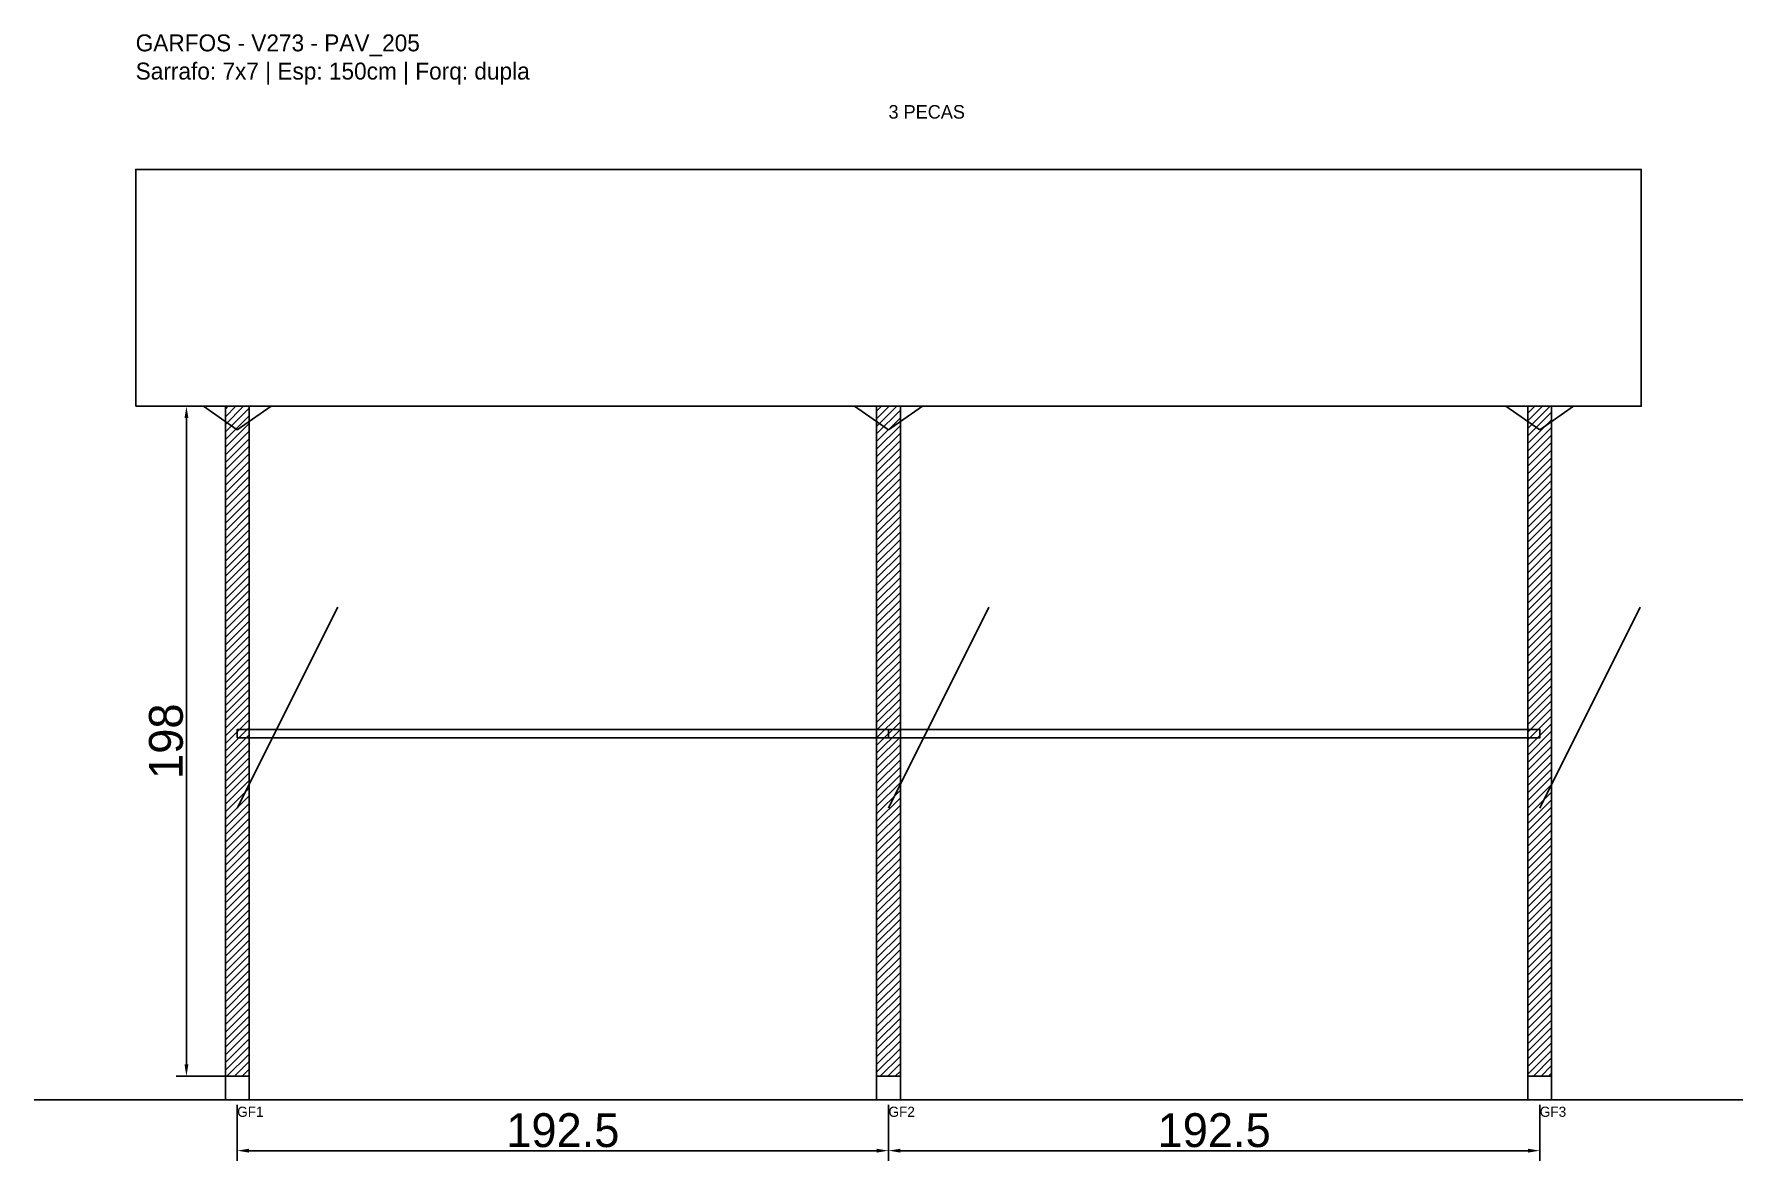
# Model space of a CAD drawing. Header units: metres. Extents: x -30 to 475, y -25 to 308.
import ezdxf

# ---------------------------------------------------------------- set-up
doc = ezdxf.new("R2010")
doc.units = ezdxf.units.M
for name, color, linetype in [('BARRA_ANCORAGEM', 1, 'Continuous'), ('COTA', 241, 'Continuous'), ('GARFOS OK', 3, 'Continuous'), ('NOME DA VIGA', 6, 'Continuous'), ('SARR_7x7', 40, 'Continuous'), ('TIRAS REESCORAMENTO', 252, 'Continuous'), ('VIGAS', 3, 'Continuous')]:
    doc.layers.add(name, color=color, linetype=linetype)
doc.dimstyles.new('EZ DXF', dxfattribs={"dimtxt": 10, "dimasz": 3.5, "dimexe": 3, "dimexo": 1.5, "dimgap": 1, "dimtad": 1, "dimdec": 1, "dimdsep": 46, "dimcen": 2.5, "dimazin": 3, "dimtfac": 1, "dimtmove": 0, "dimatfit": 3})

msp = doc.modelspace()

# ---------------------------------------------------------------- hatches: boundary and pattern name
at = {"layer": 'COTA'}
h = msp.add_hatch(dxfattribs=at)
h.set_pattern_fill('ANSI31', scale=0.5)
h.paths.add_polyline_path([(26.5, 0), (33.5, 0), (33.5, 198), (26.5, 198)])
h = msp.add_hatch(dxfattribs=at)
h.set_pattern_fill('ANSI31', scale=0.5)
h.paths.add_polyline_path([(218.990912, 0), (225.990912, 0), (225.990912, 198), (218.990912, 198)])
h = msp.add_hatch(dxfattribs=at)
h.set_pattern_fill('ANSI31', scale=0.5)
h.paths.add_polyline_path([(411.481824, 0), (418.481824, 0), (418.481824, 198), (411.481824, 198)])

# ---------------------------------------------------------------- linework, layer by layer
at = {"layer": 'BARRA_ANCORAGEM'}
for p, q in [((30, 79.2), (59.7, 138.6)), ((222.490912, 79.2), (252.190912, 138.6)), ((414.981824, 79.2), (444.681824, 138.6))]:
    msp.add_line(p, q, dxfattribs=at)
at = {"layer": 'GARFOS OK'}
for p, q in [((30, 191), (20, 198)), ((20, 198), (40, 198)), ((30, 191), (40, 198)), ((222.490912, 191), (212.490912, 198)), ((212.490912, 198), (232.490912, 198)), ((222.490912, 191), (232.490912, 198)), ((414.981824, 191), (404.981824, 198)), ((404.981824, 198), (424.981824, 198)), ((414.981824, 191), (424.981824, 198))]:
    msp.add_line(p, q, dxfattribs=at)
at = {"layer": 'GARFOS OK', "linetype": 'CONTINUOUS'}
msp.add_line((-30, -7), (474.981824, -7), dxfattribs=at)
at = {"layer": 'GARFOS OK'}
for points in [[(26.5, 0), (33.5, 0), (33.5, 198), (26.5, 198), (26.5, 0)], [(218.990912, 0), (225.990912, 0), (225.990912, 198), (218.990912, 198), (218.990912, 0)], [(411.481824, 0), (418.481824, 0), (418.481824, 198), (411.481824, 198), (411.481824, 0)]]:
    msp.add_lwpolyline(points, dxfattribs=at)
at = {"layer": 'SARR_7x7'}
for points in [[(26.5, -7), (33.5, -7), (33.5, 0), (26.5, 0), (26.5, -7)], [(218.990912, -7), (225.990912, -7), (225.990912, 0), (218.990912, 0), (218.990912, -7)], [(411.481824, -7), (418.481824, -7), (418.481824, 0), (411.481824, 0), (411.481824, -7)]]:
    msp.add_lwpolyline(points, dxfattribs=at)
at = {"layer": 'TIRAS REESCORAMENTO'}
for points in [[(30, 100), (222.490912, 100), (222.490912, 102.5), (30, 102.5), (30, 100)], [(222.490912, 100), (414.981824, 100), (414.981824, 102.5), (222.490912, 102.5), (222.490912, 100)]]:
    msp.add_lwpolyline(points, dxfattribs=at)
at = {"layer": 'VIGAS'}
msp.add_lwpolyline([(0, 198), (444.981824, 198), (444.981824, 268), (0, 268), (0, 198)], dxfattribs=at)

# ---------------------------------------------------------------- texts
at = {"layer": 'NOME DA VIGA'}
for s, height, p in [('3 PECAS', 4, (222.490912, 283)), ('GF1', 3, (30, -12)), ('GF2', 3, (222.490912, -12)), ('GF3', 3, (414.981824, -12))]:
    msp.add_text(s, height=height, dxfattribs=at).set_placement(p)
at = {"layer": 'NOME DA VIGA', "insert": (0, 293), "char_height": 5, "attachment_point": 7}
msp.add_mtext('GARFOS - V273 - PAV_205\\PSarrafo: 7x7 | Esp: 150cm | Forq: dupla', dxfattribs=at)

# ---------------------------------------------------------------- dimensions: what is measured, and where the dimension line sits
at = {"layer": 'COTA'}
msp.add_linear_dim(base=(15, 0), p1=(30, 0), p2=(30, 198), angle=90, dimstyle='EZ DXF', dxfattribs=at).render()
for base, p1, p2 in [((30, -22), (30, -7), (222.490912, -7)), ((222.490912, -22), (222.490912, -7), (414.981824, -7))]:
    msp.add_linear_dim(base=base, p1=p1, p2=p2, dimstyle='EZ DXF', dxfattribs=at).render()

doc.saveas('drawing.dxf')
